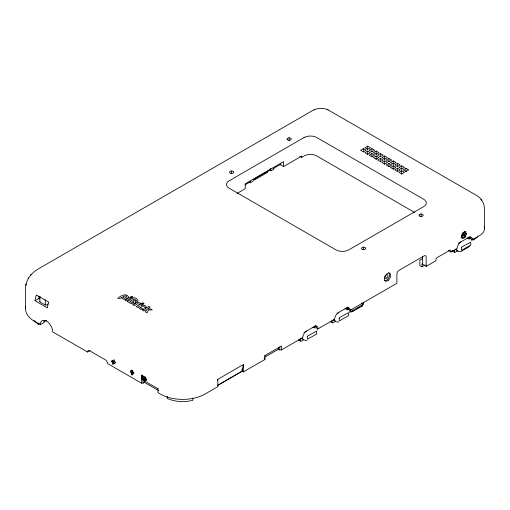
<?xml version="1.0" encoding="UTF-8"?>
<svg xmlns="http://www.w3.org/2000/svg" width="510" height="510" viewBox="0 0 510 510"><rect width="100%" height="100%" fill="white"/><g stroke="black" fill="none" stroke-linecap="round" stroke-linejoin="round"><path stroke-width="0.76" d="M39.652 299.038L39.002 298.433L39.002 296.221M39.882 301.659L39.882 296.737M48.169 303.954L46.62 304.852A1.205 0.695 0 0 1 45.307 304.999L45.307 300.084L44.912 299.937M231.661 173.298L231.661 170.99M250.391 181.783L249.543 182.274L250.391 182.765L250.391 181.783L244.953 184.92M217.655 385.286L242.091 371.184L243.366 371.917L264.868 359.505L264.868 355.406M306.587 330.996A5.419 3.13 -60 0 0 302.755 337.633L281.469 349.917L279.767 349.917L279.767 346.8M281.469 349.917L281.469 346.022L264.868 355.604M289.132 140.856L289.132 137.808M300.205 338.213L300.282 340.986A1.504 0.867 -60 0 0 301.27 341.177L303.954 339.622M315.103 328.045L315.103 325.699M332.131 320.567L332.214 322.556L332.788 322.887L335.886 321.192M347.036 309.615L347.036 307.269M347.884 310.099L347.884 307.154M350.44 309.513L350.44 311.578L349.165 312.311M363.394 152.063L363.394 148.627L366.161 150.22L363.394 151.821L360.627 150.22L363.394 148.627M363.636 302.481L363.636 303.96L362.444 304.648M367.653 154.524L367.653 151.081L370.419 152.681L367.653 154.275L364.886 152.681L367.653 151.081M367.653 149.608L367.653 146.166L370.419 147.766L367.653 149.36L364.886 147.766L367.653 146.166M371.911 156.984L371.911 153.542L374.678 155.136L371.911 156.736L369.144 155.136L371.911 153.542M371.911 152.063L371.911 148.627L374.678 150.22L371.911 151.821L369.144 150.22L371.911 148.627M376.17 159.439L376.17 155.996L378.936 157.596L376.17 159.196L373.403 157.596L376.17 155.996M376.17 154.524L376.17 151.081L378.936 152.681L376.17 154.281L373.403 152.681L376.17 151.081M380.422 161.899L380.422 158.457L383.195 160.057L380.422 161.651L377.655 160.057L380.422 158.457M380.422 156.984L380.422 153.542L383.195 155.136L380.422 156.736L377.655 155.136L380.422 153.542M384.68 164.354L384.68 160.918L387.447 162.511L384.68 164.112L381.913 162.511L384.68 160.918M384.68 159.439L384.68 155.996L387.447 157.596L384.68 159.196L381.913 157.596L384.68 155.996M388.939 166.815L388.939 163.372L391.706 164.972L388.939 166.566L386.172 164.972L388.939 163.372M388.939 161.899L388.939 158.457L391.706 160.057L388.939 161.651L386.172 160.057L388.939 158.457M393.197 169.269L393.197 165.833L395.964 167.427L393.197 169.027L390.43 167.427L393.197 165.833M393.197 164.354L393.197 160.918L395.964 162.511L393.197 164.112L390.43 162.511L393.197 160.918M397.456 171.73L397.456 168.287L400.222 169.887L397.456 171.481L394.689 169.887L397.456 168.287M397.456 166.815L397.456 163.372L400.222 164.972L397.456 166.566L394.689 164.972L397.456 163.372M401.714 174.19L401.714 170.748L404.481 172.342L401.714 173.942L398.947 172.342L401.714 170.748M401.714 169.269L401.714 165.833L404.481 167.427L401.714 169.027L398.947 167.427L401.714 165.833M405.966 171.73L405.966 168.287L408.733 169.887L405.966 171.481L403.2 169.887L405.966 168.287M454.295 250.034L454.378 252.023L454.952 252.354L458.05 250.659M469.194 239.088L469.194 236.742M253.795 179.335L254.649 179.826L254.649 178.844L269.975 169.996M267.846 171.22L267.846 172.201L254.649 179.826M145.427 377.738L145.611 377.094M146.383 378.936L146.198 379.599L145.605 379.255M35.024 300.728L35.088 300.122A15.051 8.689 -60 0 1 36.229 295.469L36.401 295.022L48.75 302.149L48.571 302.596A15.051 8.689 -60 0 0 47.43 307.249L47.366 307.861L35.024 300.728L39.002 298.433M466.726 233.771C466.656 232.534 463.45 234.485 463.883 235.537C468.467 234.562 466.267 232.056 463.839 234.689M30.829 274.96C27.483 278.811 25.494 283.847 25.5 288.96L25.5 308.626M131.306 371.949C130.566 372.733 131.822 376.087 132.702 374.474C134.155 372.491 130.165 371.592 132.16 371.458L132.16 373.492L132.829 374.397L131.982 374.888M217.54 380.766L217.821 379.293L243.366 364.542L243.366 371.917M243.366 364.542L242.091 371.184L242.091 368.972M25.812 285.377L25.94 284.79M26.004 284.497L26.131 283.911M461.505 234.791L461.505 236.519L462.908 237.035M463.909 232.146L464.699 232.076L464.846 231.31M465.757 232.292L465.694 231.801A3.595 2.078 -60 0 0 464.578 231.903L462.309 234.052L461.607 237.188A3.678 2.123 -60 0 0 462.309 238.304C465.196 238.833 468.193 234.033 463.074 237.603C460.734 235.862 463.692 232.496 465.757 232.292L464.91 231.801M464.839 236.149L464.973 235.818L465.821 236.308M113.156 362.483C108.655 361.482 116.694 357.988 113.877 361.341C118.371 362.304 110.415 365.797 113.156 362.483L114.004 361.992L112.659 360.487M115.509 362.635C114.501 364.057 112.315 363.547 114.004 361.992M132.447 370.706L131.848 370.904C130.477 373.556 129.661 369.948 131.739 370.674L131.982 370.043L132.224 370.955C134.576 375.137 133.601 372.651 131.255 371.216L130.675 371.892M131.363 370.47L131.612 371.382M144.974 376.622L144.808 378.006M28.241 278.651L28.707 277.842M462.219 233.376L463.615 232.235M31.123 274.622L34.463 271.467L37.874 269.165L312.477 110.632C316.959 108.037 322.626 107.648 327.433 109.567M30.472 275.368L31.467 274.221M241.663 371.427L217.496 385.63M464.125 236.991L462.774 237.864L461.461 237.813A3.678 2.123 -60 0 1 461.142 237.552M303.985 332.539L314.256 326.572A5.419 3.13 -60 0 1 318.087 328.784L334.688 319.196A5.419 3.13 -60 0 1 338.519 312.56M471.559 239.19L473.07 240.051L475.18 238.82A10.238 5.91 0 0 0 477.832 236.168M273.609 168.376L281.01 164.105M250.391 182.765L252.52 181.534A1.504 0.867 -60 0 0 253.585 179.692M237.195 193.347L245.284 188.681L245.284 183.759L283.598 161.638L283.598 166.553L280.621 164.838L280.621 163.276M283.598 166.553L301.69 156.111L301.69 157.335L299.905 156.309M301.69 157.335L304.036 155.983A9.033 5.215 0 0 1 316.806 155.983L414.706 212.504M34.049 320.465L38.205 324.213L39.493 323.467M25.653 306.835A31.607 18.252 0 0 0 34.757 321.529L40.245 324.698L44.077 322.486A8.823 5.094 60 0 1 44.287 320.745M40.245 324.698A8.823 5.094 60 0 1 46.48 321.096A8.823 5.094 60 0 1 52.721 331.902L87.573 352.021L90.123 350.548M111.722 361.08L112.576 360.589M111.735 361.265L112.582 360.774M111.817 361.469L112.672 360.972M112.519 363.579L113.373 363.088M112.557 363.719L113.405 363.228M112.64 363.859L113.488 363.369M112.748 363.949L113.596 363.458M112.869 364.006L113.717 363.515M130.362 371.548L131.217 371.057M130.407 371.669L131.848 370.904M130.483 371.777L131.338 371.286M130.579 371.854L131.427 371.363M132.957 372.523L133.805 372.032M131.306 373.983L132.16 373.492M133.199 373.282L134.053 372.791M131.465 374.346L132.32 373.856M131.701 374.665L132.549 374.174M142.908 378.152L142.908 375.857L143.52 376.214L143.52 379.708L142.908 379.357L142.016 376.546L142.016 378.834L141.404 378.484L141.404 374.99L142.016 375.341L142.908 378.152L143.763 377.661M142.908 379.357L143.763 378.86M87.573 352.021A3.009 1.74 60 0 1 89.696 350.791L105.411 359.862A3.009 1.74 60 0 1 107.54 363.547L141.404 383.099L143.106 383.099L144.387 382.366L158.61 390.577M422.407 258.717L419.826 260.215L419.826 265.621L421.955 266.851L425.187 264.983M337.046 313.408L346.182 308.136A5.419 3.13 -60 0 1 350.013 310.348L396.869 283.299L396.939 273.385A3.009 1.74 -60 0 1 398.992 270.376L424.078 255.892A3.009 1.74 -60 0 1 426.137 256.53L426.207 266.354L435.91 260.757L435.91 259.775A1.804 1.045 -60 0 1 437.185 257.563L449.743 250.314A1.804 1.045 -60 0 1 451.018 251.047L451.018 252.029L448.462 250.557M458.554 243.257L468.582 237.469A5.419 3.13 -60 0 1 472.413 239.681L479.649 235.499A16.562 9.562 0 0 0 484.417 227.804L484.321 227.339A16.562 9.562 0 0 0 484.181 226.873M264.269 357.395L278.492 349.184L279.767 349.917M451.018 252.029L457.087 248.529A5.419 3.13 -60 0 1 460.919 241.893M350.013 311.82L352.359 311.699L352.359 310.717L362.572 304.814L361.424 302.972M351.078 311.948L353.124 310.769M357.892 308.014L359.25 307.224M352.359 311.699L362.572 305.802L362.572 304.814M469.621 246.502L461.104 251.417C459.446 252.201 456.514 251.175 456.424 249.141M467.071 238.342L468.397 238.094L469.104 238.929M344.907 308.869L346.233 308.626L346.94 309.462M312.974 327.305L314.3 327.057L315.052 328M338.94 321.944L336.555 321.988M307.014 340.374L304.623 340.425M314.045 109.828L314.383 109.695M453.231 250.984L452.249 250.792M331.067 321.517L330.314 321.587L332.443 322.817M303.985 339.545L302.8 339.367L302.334 338.104M361.297 306.045L362.572 305.802M335.841 321.134L334.726 320.937L334.26 319.674M457.228 250.601L457.629 250.659M269.331 169.626L271.269 170.614L273.806 169.244L273.806 168.262M45.307 304.999L40.233 302.149A1.205 0.695 0 0 1 39.971 301.391M327.745 109.695L476.531 195.426C481.351 198.154 484.545 203.528 484.5 209.081L484.5 228.741M327.127 109.44L328.083 109.828M146.147 380.262L145.452 379.784M464.942 231.368L465.796 231.865M464.98 231.489L465.828 231.98M464.699 232.076L465.553 232.566M464.565 232.152L465.42 232.649M465.802 233.446L466.65 233.937M465.694 233.593L466.542 234.084M468.958 238.234A7.025 4.054 0 0 0 470.488 238.572L472.413 239.681M464.935 235.977L465.789 236.474M463.137 235.065L463.992 235.556M452.478 251.06L454.608 252.291M421.955 266.851L421.955 263.899L426.207 266.354M362.788 303.96L363.209 304.202M350.013 310.348L348.311 309.366A5.419 3.13 -60 0 0 347.667 307.281M318.087 328.784L316.385 327.796A5.419 3.13 -60 0 0 315.735 325.712M298.688 340.062L300.282 340.986M158.011 388.754L141.404 379.172L141.404 383.099M270.925 170.55L270.612 168.294M144.413 380.046C149.908 382.723 142.169 371.592 144.413 380.046L144.387 382.366M480.962 199.187L481.351 199.71M481.287 199.62L481.695 200.156M351.588 309.487L352.359 310.717M145.108 379.293L144.885 378.688M471.208 240.465L471.336 240.816M317.118 329.428L317.284 330.206M422.376 256.441L422.376 264.142M473.07 238.578L473.07 240.051M470.488 237.035L470.488 238.572M421.113 214.009L421.113 216.463M363.636 247.191L363.636 249.492M278.492 347.622L278.492 349.184M264.868 358.524L264.868 359.505M217.821 379.293L217.821 386.669L205.052 394.039A31.607 18.252 0 0 1 160.35 394.039L158.011 392.687L158.011 388.556M192.856 398.061L192.856 400.273C184.467 402.435 175.166 402.033 167.229 398.425L167.229 396.213M143.106 379.956L143.106 383.099M142.258 375.201L142.258 376.597M38.205 322.734L38.205 324.213M345.684 308.423A3.009 1.74 -60 0 1 345.895 308.894M334.777 320.522A3.009 1.74 -60 0 1 333.272 319.649M467.848 237.889A3.009 1.74 -60 0 1 468.059 238.361M456.941 249.989A3.009 1.74 -60 0 1 455.43 249.122M299.14 339.947A1.504 0.867 -60 0 1 298.388 340.023M302.844 338.952A3.009 1.74 -60 0 1 301.34 338.085M470.418 237.169A5.419 3.13 -60 0 1 470.711 238.699M40.233 297.234A1.205 0.695 0 0 1 39.971 296.476M45.766 300.141A1.205 0.695 0 0 1 45.307 300.084M46.595 320.458A8.874 5.125 0 0 1 43.949 321.593M388.69 272.627A4.513 2.607 -60 0 1 388.69 277.842A4.513 2.607 -60 0 1 384.177 280.449M307.23 336.753L307.466 339.265L316.755 333.993L316.551 331.156L307.651 336.014L307.23 336.753M339.156 318.323L339.399 320.835L348.687 315.562L348.483 312.726L339.583 317.583L339.156 318.323M461.32 247.79L461.563 250.308L470.845 245.029L470.647 242.193L461.748 247.05L461.32 247.79M135.52 302.315L135.507 302.71C133.276 305.458 129.361 302.883 127.226 301.423L133.244 297.948C136.603 296.775 140.785 302.596 135.328 301.907L135.52 302.315M144.604 377.859C144.394 383.227 147.065 377.094 144.604 377.859M136.272 300.422L135.175 301.053L132.677 299.81L134.098 298.987L136.272 300.422M121.756 297.477L121.673 297.84C123.076 300.32 127.538 299.268 128.654 296.947C126.684 292.51 120.137 296.068 117.835 298.21L119.525 298.713L121.756 297.477M133.811 302.022L132.46 302.8L129.763 301.493L131.523 300.479L133.811 302.022M146.37 310.01L145.465 311.954L147.109 312.904L148.435 309.972L152.28 309.889L150.641 308.945L147.071 309.092L150.055 307.313L149.137 306.319L142.417 310.195L143.788 310.985L145.758 309.844L146.37 310.01M140.588 307.332L140.977 308.167L143.807 309.149C142.016 310.156 137.113 308.55 139.485 306.274L137.56 307.39L136.189 306.599L141.385 303.597L142.36 304.387L140.881 305.471C142.641 304.674 145.72 304.942 146.268 307.096L145.777 307.963L144.413 307.173L144.062 306.319L143.087 306.07L140.588 307.332M131.172 297.929L126.365 300.925L125.001 300.141L130.197 297.139L131.172 297.929M132.696 297.049L132.013 297.668L130.643 296.877L131.72 296.259L132.696 297.049M143.884 303.507L143.202 304.132L141.837 303.342L142.908 302.723L143.884 303.507M123.076 296.801L122.884 297.579L124.472 298.14L126.76 296.826L126.327 296.1L125.097 295.864L123.076 296.801M304.036 137.553L229.105 180.814A9.033 5.215 0 0 0 229.105 188.184L335.962 249.881A9.033 5.215 0 0 0 348.738 249.881L423.663 206.62A9.033 5.215 0 0 0 423.663 199.244L316.806 137.553A9.033 5.215 0 0 0 304.036 137.553M135.526 303.303L133.008 304.763L134.372 305.547L137.623 303.75L139.746 304.253C143.17 302.825 136.655 301.844 135.526 303.303M419.443 215.966A2.11 1.218 0 0 0 423.058 215.692A2.11 1.218 0 0 0 420.839 214.015A2.11 1.218 0 0 0 419.443 215.966M362.584 249.46A2.11 1.218 0 0 0 365.746 248.408A2.11 1.218 0 0 0 362.584 247.35A2.11 1.218 0 0 0 362.584 249.46M287.462 139.766A2.11 1.218 0 0 0 291.082 139.491A2.11 1.218 0 0 0 288.858 137.821A2.11 1.218 0 0 0 287.462 139.766M230.609 173.26A2.11 1.218 0 0 0 233.765 172.208A2.11 1.218 0 0 0 230.609 171.156A2.11 1.218 0 0 0 230.609 173.26M386.822 277.976A2.11 1.218 -60 0 0 387.485 274.712A2.11 1.218 -60 0 0 384.993 276.924A2.11 1.218 -60 0 0 386.822 277.976M388.327 280.239A4.513 2.607 -60 0 0 389.755 273.239A4.513 2.607 -60 0 0 384.412 277.982A4.513 2.607 -60 0 0 388.327 280.239"/></g></svg>
